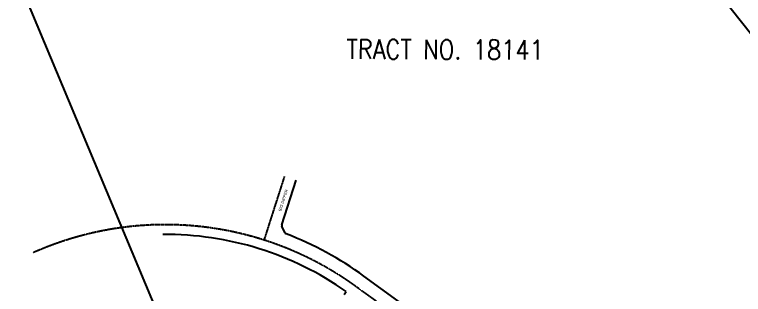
# Model space of a CAD drawing. Extents: x 6117139 to 6122428, y 2195799 to 2203370.
# Drawn here: x 6119397 to 6121417, y 2197320 to 2198095 of the extents above; entities that cross this region are included whole.
import ezdxf
from ezdxf.enums import TextEntityAlignment as Align

# ---------------------------------------------------------------- set-up
doc = ezdxf.new("R2010")
doc.units = 0
doc.header["$MEASUREMENT"] = 0
doc.linetypes.add('CENTER2', pattern=[1.125, 0.75, -0.125, 0.125, -0.125])
for name, color, linetype in [('ANNOTATION', 7, 'Continuous'), ('BASIS OF BEARING GPS TIES', 7, 'Continuous'), ('CENTERLINES', 11, 'CENTER2'), ('RIGHT OF WAY', 2, 'Continuous')]:
    doc.layers.add(name, color=color, linetype=linetype)
doc.styles.add('L80', font='simplex.shx', dxfattribs={"width": 0.85, "height": 3.2})
doc.styles.add('St', font='x-opta1d.shx', dxfattribs={"height": 8})

msp = doc.modelspace()

# ---------------------------------------------------------------- linework, layer by layer
at = {"layer": 'BASIS OF BEARING GPS TIES'}
for p, q in [((6122029.9, 2197294.2), (6117267.9, 2203305.3)), ((6117267.9, 2203305.3), (6119964.6, 2196858.5))]:
    msp.add_line(p, q, dxfattribs=at)
at = {"layer": 'CENTERLINES'}
for p, q in [((6120089, 2197470.1), (6120145.6, 2197646.7)), ((6120583.5, 2197166.8), (6120343.6, 2197341.1))]:
    msp.add_line(p, q, dxfattribs=at)
for centre, radius, start, end in [((6121130, 2197794.4), 775, 264, 19), ((6119814.6, 2196613), 900, 54, 114)]:
    msp.add_arc(centre, radius, start, end, dxfattribs=at)
at = {"layer": 'RIGHT OF WAY'}
for p, q in [((6120137.8, 2197512.8), (6120177.5, 2197636.5)), ((6120147.3, 2197489.9), (6120138.1, 2197509.1)), ((6120609.5, 2197193.1), (6120365.1, 2197370.6)), ((6120310.8, 2197319.7), (6120316.3, 2197327.4))]:
    msp.add_line(p, q, dxfattribs=at)
for centre, radius, start, end in [((6121130, 2197794.4), 808.5, 264, 19), ((6121130, 2197794.4), 741.5, 264, 19), ((6120142.6, 2197511.2), 5, 162.25, 205.6044), ((6119814.6, 2196613), 873, 54.9257, 90.434), ((6120151.8, 2197492), 5, 205.6044, 249.0151), ((6119814.6, 2196613), 936.5, 54, 69.0151)]:
    msp.add_arc(centre, radius, start, end, dxfattribs=at)

# ---------------------------------------------------------------- texts
at = {"layer": 'ANNOTATION', "style": 'St', "width": 0.85}
msp.add_text('BIG DIPPER', height=8, rotation=72.25, dxfattribs=at).set_placement((6120141.6, 2197580.7), align=Align.MIDDLE_CENTER)
at = {"layer": 'BASIS OF BEARING GPS TIES', "style": 'L80', "width": 0.85}
msp.add_text('TRACT NO. 18141', height=54, rotation=359.7711, dxfattribs=at).set_placement((6120316.8, 2197972.6))

doc.saveas('drawing.dxf')
